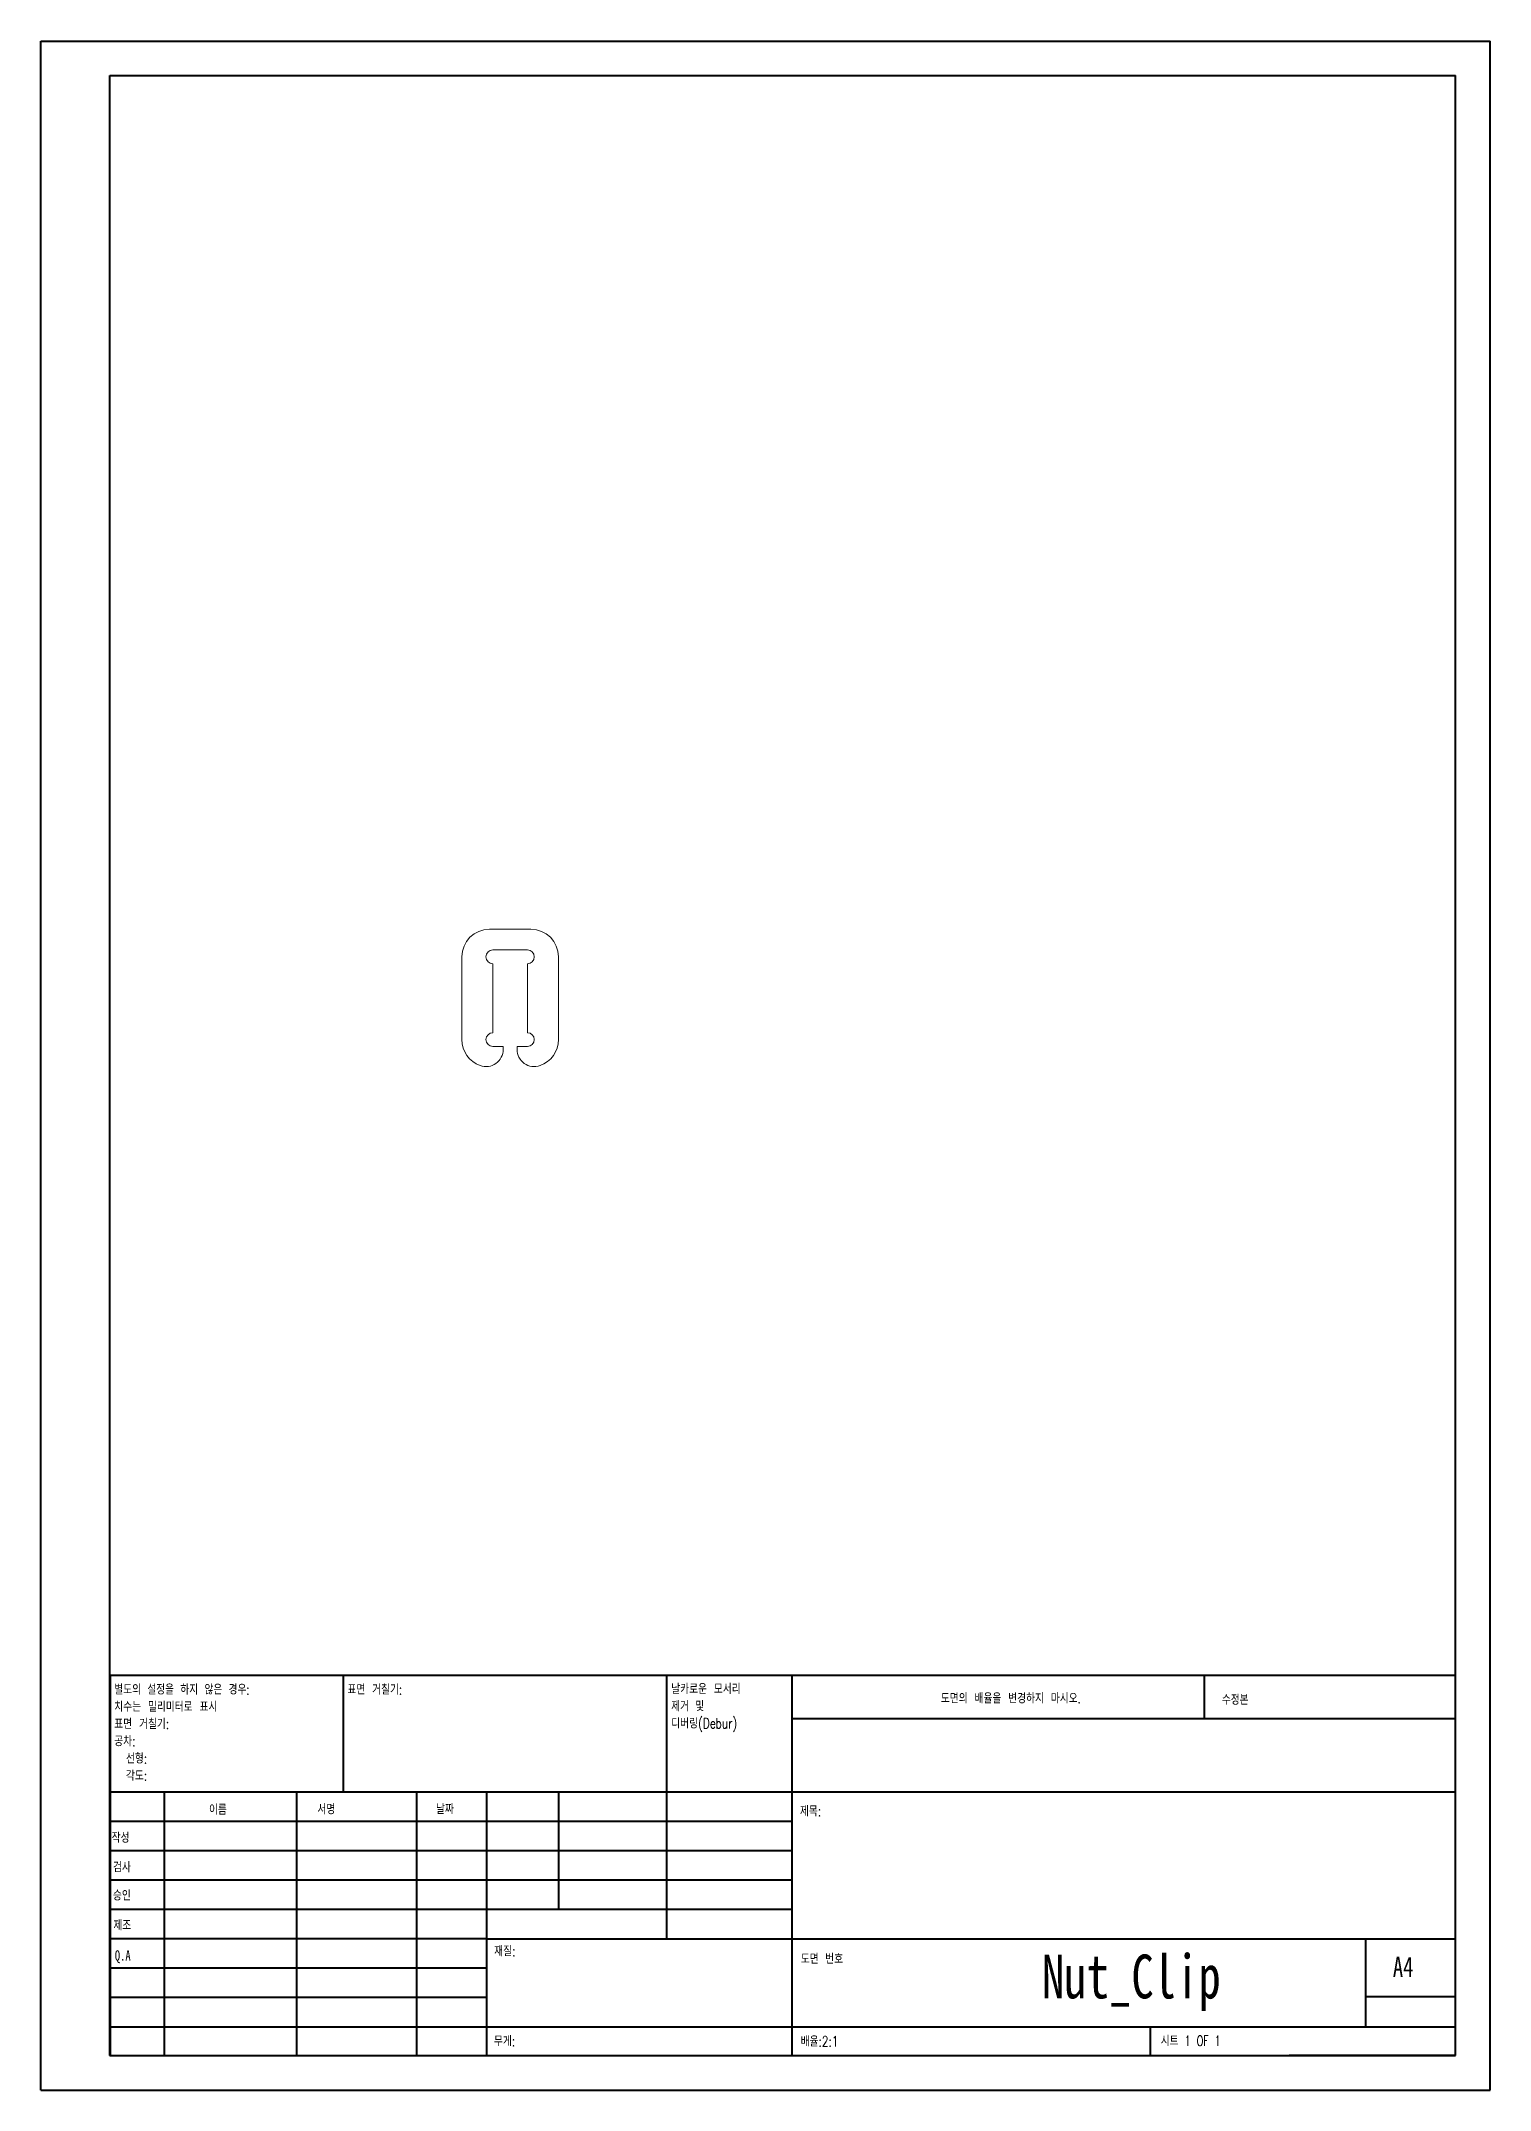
# Model space of a CAD drawing. Header units: millimetres. Extents: x 0 to 210, y 0 to 297.
import ezdxf

# ---------------------------------------------------------------- set-up
doc = ezdxf.new("R2010")
doc.units = ezdxf.units.MM
doc.styles.add('SLDTEXTSTYLE0', font='TXT', dxfattribs={"width": 0.75})
doc.styles.add('SLDTEXTSTYLE1', font='TXT', dxfattribs={"width": 0.75, "bigfont": 'bigfont'})
doc.styles.add('SLDTEXTSTYLE2', font='TXT', dxfattribs={"width": 0.666667, "bigfont": 'bigfont'})
doc.styles.add('SLDTEXTSTYLE3', font='TXT', dxfattribs={"width": 0.7, "bigfont": 'bigfont'})
doc.styles.add('SLDTEXTSTYLE4', font='TXT', dxfattribs={"width": 0.6875, "bigfont": 'bigfont'})
doc.styles.add('SLDTEXTSTYLE5', font='TXT', dxfattribs={"width": 0.691176, "bigfont": 'bigfont'})

# ---------------------------------------------------------------- blocks, each defined once
blk = doc.blocks.new('SW_NOTE_0')
at = {"color": 0, "linetype": 'Continuous', "lineweight": 0, "char_height": 1.5, "attachment_point": 1}
for s, insert, style in [('날카로운 모서리', (0, 1.93), 'SLDTEXTSTYLE1'), ('제거 및', (0, -0.57), 'SLDTEXTSTYLE4'), ('디버링(Debur)', (0, -3.07), 'SLDTEXTSTYLE1')]:
    blk.add_mtext(s, dxfattribs=dict(at, insert=insert, style=style))
blk = doc.blocks.new('SW_NOTE_1')
at = {"color": 0, "linetype": 'Continuous', "lineweight": 0, "char_height": 1.5, "attachment_point": 1}
for s, insert, style in [('별도의 설정을 하지 않은 경우:', (0, 1.93), 'SLDTEXTSTYLE5'), ('표면 거칠기:', (0, -3.07), 'SLDTEXTSTYLE1'), ('치수는 밀리미터로 표시', (0, -0.57), 'SLDTEXTSTYLE1'), ('공차:', (0, -5.57), 'SLDTEXTSTYLE1'), ('선형:', (1.69, -8.07), 'SLDTEXTSTYLE1'), ('각도:', (1.69, -10.57), 'SLDTEXTSTYLE1')]:
    blk.add_mtext(s, dxfattribs=dict(at, insert=insert, style=style))

msp = doc.modelspace()

# ---------------------------------------------------------------- linework, layer by layer
at = {"color": 7, "linetype": 'Continuous', "lineweight": 40}
for p, q in [((0.08, 0.21), (0.08, 297.21)), ((0.08, 297.21), (210.08, 297.21)), ((210.08, 0.21), (210.08, 297.21)), ((210.08, 292.21), (210.08, 297.21)), ((10.08, 292.21), (205.08, 292.21)), ((10.08, 5.21), (10.08, 292.21)), ((205.08, 5.21), (205.08, 292.21)), ((10.11, 60.37), (205.08, 60.37)), ((10.11, 60.37), (10.11, 5.12)), ((43.91, 43.37), (43.91, 60.37)), ((90.71, 60.37), (90.71, 22.12)), ((108.91, 60.37), (108.91, 5.12)), ((168.68, 54.09), (168.68, 60.46)), ((205.08, 54), (108.91, 54)), ((205.08, 43.37), (10.11, 43.37)), ((17.91, 43.37), (17.91, 5.12)), ((37.1, 43.37), (37.1, 5.12)), ((54.51, 43.37), (54.51, 5.12)), ((64.71, 5.12), (64.71, 43.37)), ((75.11, 26.37), (75.11, 43.37)), ((108.91, 39.12), (10.11, 39.12)), ((108.91, 34.87), (10.11, 34.87)), ((108.91, 30.62), (10.11, 30.62)), ((108.91, 26.37), (10.11, 26.37)), ((64.71, 22.12), (10.11, 22.12)), ((64.71, 22.12), (205.08, 22.12)), ((192.08, 9.46), (192.08, 22.21)), ((64.71, 17.87), (10.11, 17.87)), ((64.71, 13.62), (10.11, 13.62)), ((205.08, 13.71), (192.08, 13.71)), ((10.11, 9.37), (205.08, 9.37)), ((160.88, 5.21), (160.88, 9.46)), ((10.08, 5.21), (205.08, 5.21)), ((205.08, 5.21), (180.99, 5.21)), ((0.08, 0.21), (210.08, 0.21))]:
    msp.add_line(p, q, dxfattribs=at)
at = {"color": 7, "linetype": 'Continuous', "lineweight": 15}
for p, q in [((71.07, 168.47), (65.07, 168.47)), ((61.07, 164.47), (61.07, 152.47)), ((70.57, 165.47), (65.57, 165.47)), ((65.57, 163.47), (65.57, 153.47)), ((70.57, 153.47), (70.57, 163.47)), ((75.07, 152.47), (75.07, 164.47)), ((65.57, 151.47), (67.07, 151.47)), ((67.07, 151.47), (67.07, 151.06)), ((69.07, 151.06), (69.07, 151.47)), ((69.07, 151.47), (70.57, 151.47))]:
    msp.add_line(p, q, dxfattribs=at)
for centre, radius, start, end in [((65.07, 164.47), 4, 90, 180), ((71.07, 164.47), 4, 0, 90), ((65.57, 164.47), 1, 90, 270), ((70.57, 164.47), 1, 270, 90), ((65.07, 152.47), 4, 180, 250.5288), ((65.57, 152.47), 1, 90, 270), ((70.57, 152.47), 1, 270, 90), ((71.07, 152.47), 4, 289.4712, 0), ((64.57, 151.06), 2.5, 250.5288, 0), ((71.57, 151.06), 2.5, 180, 289.4712)]:
    msp.add_arc(centre, radius, start, end, dxfattribs=at)

# ---------------------------------------------------------------- block references
at = {"color": 7, "linetype": 'Continuous', "lineweight": 0}
for name, p in [('SW_NOTE_1', (10.7, 57.11)), ('SW_NOTE_0', (91.42, 57.19))]:
    msp.add_blockref(name, p, dxfattribs=at)

# ---------------------------------------------------------------- texts
for s, insert, char_height, attachment_point, style in [('표면 거칠기:', (44.48, 59.04), 1.5, 1, 'SLDTEXTSTYLE1'), ('도면의 배율을 변경하지 마시오.', (130.49, 57.75), 1.5, 1, 'SLDTEXTSTYLE1'), ('수정본', (171.21, 57.55), 1.5, 1, 'SLDTEXTSTYLE1'), ('이름', (24.43, 41.62), 1.5, 1, 'SLDTEXTSTYLE1'), ('서명', (40.14, 41.68), 1.5, 1, 'SLDTEXTSTYLE1'), ('날짜', (57.33, 41.7), 1.5, 1, 'SLDTEXTSTYLE1'), ('제목:', (110.07, 41.4), 1.5, 1, 'SLDTEXTSTYLE1'), ('작성', (10.32, 37.55), 1.5, 1, 'SLDTEXTSTYLE1'), ('검사', (10.52, 33.28), 1.5, 1, 'SLDTEXTSTYLE1'), ('승인', (10.51, 29.19), 1.5, 1, 'SLDTEXTSTYLE1'), ('제조', (10.57, 24.85), 1.5, 1, 'SLDTEXTSTYLE1'), ('재질:', (65.76, 21.11), 1.5, 1, 'SLDTEXTSTYLE1'), ('Q.A', (10.78, 20.47), 1.5, 1, 'SLDTEXTSTYLE0'), ('도면 번호', (110.18, 19.99), 1.5, 1, 'SLDTEXTSTYLE3'), ('Nut_Clip', (158.1, 19.85), 6.35, 2, 'SLDTEXTSTYLE0'), ('A4', (196, 19.52), 2.91, 1, 'SLDTEXTSTYLE0'), ('무게:', (65.73, 8.07), 1.499, 1, 'SLDTEXTSTYLE1'), ('배율:2:1', (110.18, 8.02), 1.5, 1, 'SLDTEXTSTYLE1'), ('시트 1 OF 1', (162.36, 8.11), 1.5, 1, 'SLDTEXTSTYLE2')]:
    msp.add_mtext(s, dxfattribs=dict(at, insert=insert, char_height=char_height, attachment_point=attachment_point, style=style))

doc.saveas('drawing.dxf')
